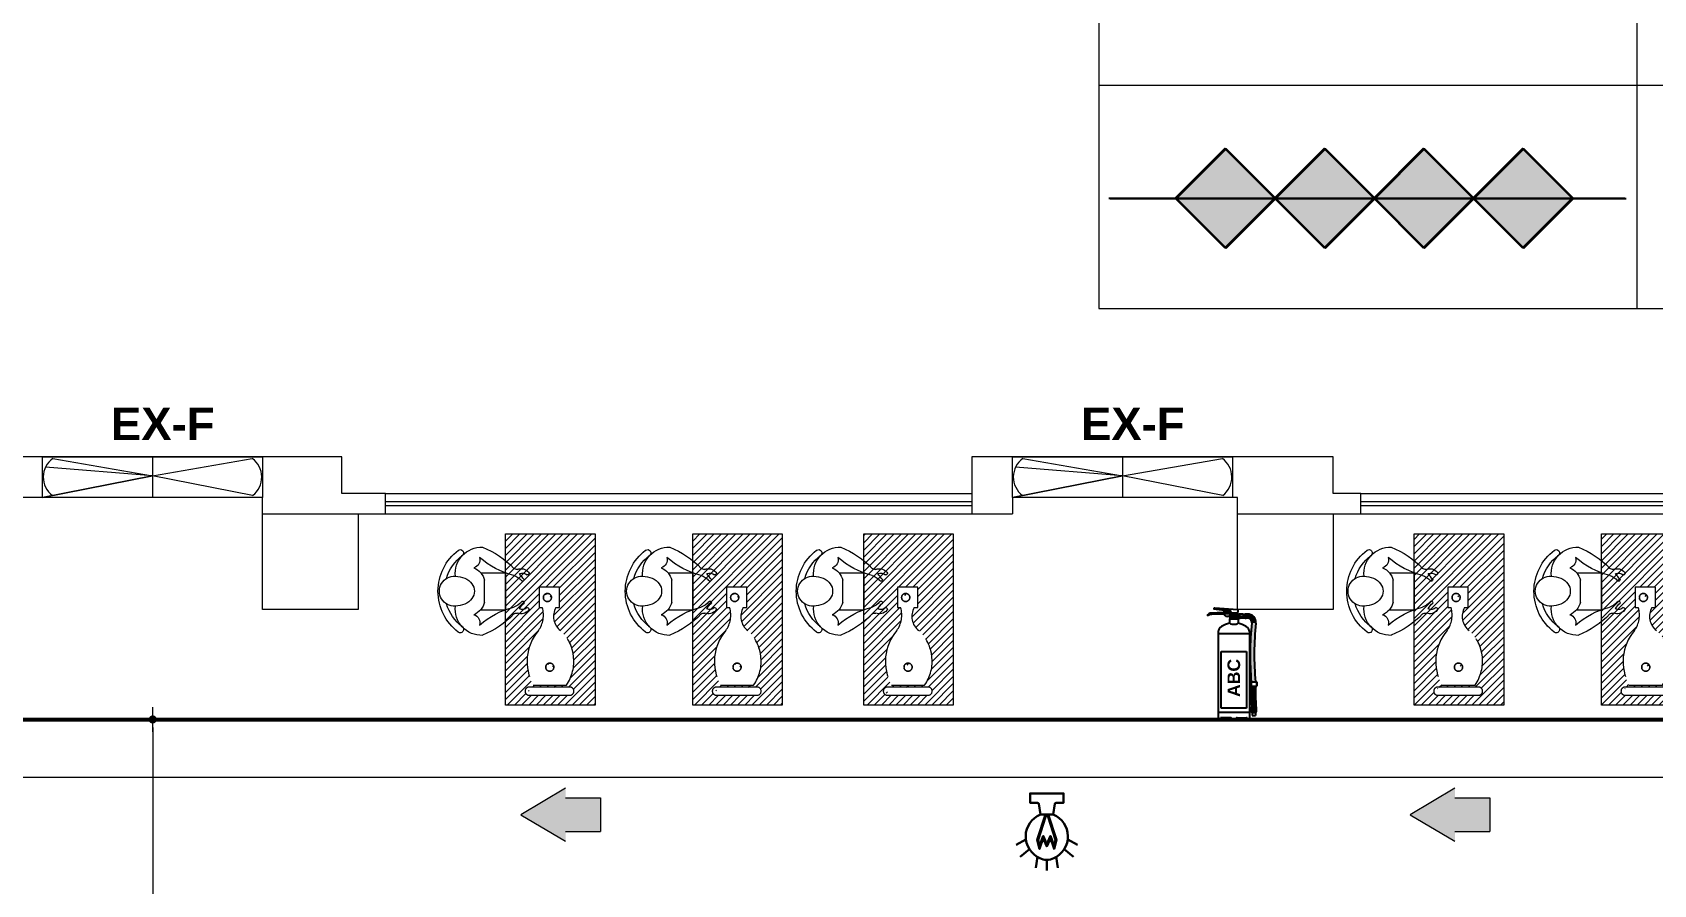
# Model space of a CAD drawing. Header units: inches. Extents: x -250485 to 735580, y -140410 to 288049.
# Drawn here: x 34338.6 to 34736.7, y 21774.6 to 21983.7 of the extents above; entities that cross this region are included whole.
import ezdxf

# ---------------------------------------------------------------- set-up
doc = ezdxf.new("R2010")
doc.units = ezdxf.units.IN
doc.header["$MEASUREMENT"] = 0
doc.header["$PDMODE"] = 35
doc.linetypes.add('ACAD_ISO02W100', pattern=[15, 12, -3])
doc.layers.get('0').update_dxf_attribs({"lineweight": 0})
doc.layers.get('Defpoints').update_dxf_attribs({"lineweight": 0})
for name, color, linetype, lineweight in [('COLUMN-2', 102, 'Continuous', 0), ('DIM_WORKING', 7, 'Continuous', 0), ('Emergency Light', 251, 'Continuous', 15), ('EPTPP7', 6, 'Continuous', 0), ('evacuation plan', 162, 'Continuous', 13), ('FER', 11, 'ACAD_ISO02W100', 0), ('Layer1', 134, 'Continuous', 0), ('Machine', 222, 'Continuous', 0), ('MAN', 215, 'Continuous', 0), ('sheet', 7, 'Continuous', 15), ('TEX', 7, 'Continuous', 0), ('wall', 7, 'Continuous', 0), ('WALL (I)', 7, 'Continuous', 0), ('window', 140, 'Continuous', 0)]:
    doc.layers.add(name, color=color, linetype=linetype, lineweight=lineweight)
for name, color, linetype in [('fire rated wall', 7, 'Continuous'), ('FIREACC', 30, 'Continuous'), ('legend', 7, 'Continuous'), ('OUTSIDE', 253, 'Continuous')]:
    doc.layers.add(name, color=color, linetype=linetype)
doc.styles.add('REG', font='times.ttf')
doc.styles.get("Standard").update_dxf_attribs({"font": 'arialbd.ttf', "height": 24})
doc.styles.add('Verdana', font='verdana.ttf')
doc.dimstyles.new('Dim-Pres', dxfattribs={"dimtxt": 5.5, "dimasz": 2, "dimexe": 1.5, "dimexo": 1.5, "dimgap": 1, "dimtad": 3, "dimdec": 0, "dimzin": 3, "dimdsep": 46, "dimlunit": 4, "dimtxsty": 'REG', "dimblk": 'point', "dimcen": 2, "dimclrd": 256, "dimclre": 256, "dimclrt": 7, "dimadec": 0, "dimazin": 0, "dimtfac": 0.75, "dimtdec": 0, "dimtmove": 1, "dimatfit": 3, "dimldrblk": 'point', "dimfxl": 0, "dimtolj": 1, "dimtzin": 0, "dimlwd": -1, "dimlwe": -1, "dimarcsym": 1})

# ---------------------------------------------------------------- blocks, each defined once
blk = doc.blocks.new('Z_MACH')
at = {"layer": 'FER'}
for points in [[(2.635598819775623, 8.976013348023118, -0.3807670118471236), (1.519595524458054, 14.63143317654339), (2.419751377858119, 14.63143317654339), (2.419751377858119, 19.59967319317456), (-2.58024862214188, 19.59967319317638), (-2.58024862214188, 14.59967319317456), (-1.830473658313167, 14.59967319317548, -0.2397909630943526), (-2.796096064032099, 8.976013348046761, 0.3111277403841698), (-4.076014254839719, -4.400326806825432), (4.07601425483881, -4.400326806823613, 0.3753429267155414)], [(-1.58024862214188, 17.09967319317548, -1), (0.4197513778581197, 17.09967319317548, -1)], [(1, 0, -1), (-1, 0, -1)], [(4.91975137785721, -4.900326806824523), (-5.080248622141879, -4.900326806824523, 1), (-5.080248622141879, -6.900326806824522), (4.919751377858119, -6.900326806824522, 1)]]:
    blk.add_lwpolyline(points, format="xyb", close=True, dxfattribs=at)
for centre in [(-0.5802486221418804, 17.09967319317548), (0, 0)]:
    blk.add_circle(centre, 1, dxfattribs=at)
blk = doc.blocks.new('A$C0A385B62')
at = {"layer": 'MAN'}
for p, q in [((12.80305191420848, 13.80214196451243), (5.246626955540705, 13.80214196451243)), ((5.246626955540705, 8.742395382917035), (5.246626955540705, 13.80214196451243)), ((12.80305191420848, 8.742395382917035), (12.80305191420848, 13.80214196451243)), ((6.784432283155183, 9.500194757591544), (11.265246586594, 9.500194757591544))]:
    blk.add_line(p, q, dxfattribs=at)
for centre, major_axis, ratio, start_param, end_param in [((6.291864998795062, 17.02653517760746), (1.330345823937488, -1.330345823937491), 0.9999999999977816, 3.011755567882602, 4.336791129735035), ((5.391966378050707, 18.34442382934912), (0.2134425236567027, 0.2134425236567026), 0.9999999999974256, -0.9903661476277168, 1.743844077507616), ((6.722268590692692, 17.28868438648033), (1.014736198392688, 1.014736198392687), 0.9999999999994011, 1.590736801762065, 2.798432656722235), ((3.039559556335007, 20.8822419551766), (3.420265618158865, 3.420265618158862), 0.9999999999710878, 4.442781796797042, 4.759624155095366), ((8.738014996295531, 14.61653963441176), (2.185140766254475, -2.18514076625448), 0.9999999999983836, 3.016096205032031, 3.635716174250643), ((6.683346309542682, 17.32390668227572), (0.2195165364007317, -0.2195165364007318), 0.9999999999550492, 6.040082380256673, 8.853084092341538), ((11.3663325602065, 17.32390668227572), (0.2195165364007318, 0.2195165364007317), 0.9999999999550492, 0.5716938684278416, 3.384695580512707), ((9.311663873453654, 14.61653963441176), (2.185140766254467, 2.185140766254466), 0.999999999996424, -0.4941235206615008, 0.1254964485580055), ((53.02784726960453, 68.45595026975613), (46.44218521651676, -46.44218521651679), 0.9999999991443549, 4.81195643080859, 4.835193538654237), ((12.65771249169847, 18.34442382934912), (0.2134425236567026, -0.2134425236567027), 0.9999999999974256, 1.397748576082175, 4.131958801217509), ((11.32741027905649, 17.28868438648033), (1.014736198392089, 1.014736198392089), 0.9999999999994885, -1.227636329928234, -0.0199404749671928), ((11.75781387095412, 17.02653517760746), (1.330345823936892, 1.33034582393689), 0.9999999999985387, -1.195198476144889, 0.1298370857076663), ((16.25948536622672, 2.738926605114556), (12.32887152460413, 12.32887152460411), 0.9999999999998435, 1.534760500018879, 1.981494527452173), ((-10.8353074302031, 19.75662907895139), (12.12609851486674, 12.12609851486672), 0.9999999999981142, -1.50016072850486, -1.035996806125609), ((3.521507891495275, 16.15331630651462), (0.7438983915993324, -0.7438983915993334), 0.999999999998362, 0.1201904508699337, 0.9031787789964641), ((28.88498629995229, 19.75662907895139), (12.12609851483914, 12.12609851483913), 0.9999999999973719, 2.606793132918306, 3.070957055299133), ((14.52817097825391, 16.15331630651462), (0.7438983915994333, 0.7438983915994326), 0.9999999999981568, 2.23841387459333, 3.021402202719569), ((1.823762386735323, 2.738926605114556), (12.32887152460242, 12.32887152460241), 0.9999999999992137, -0.4106982006575655, 0.0360358267760297), ((5.405420545281231, 8.934852985392807), (3.824465016098026, -3.824465016098032), 0.9999999999988436, 3.892703976422086, 5.607303683974293), ((2.58651944003577, 6.861145151346589), (1.216868306365082, 1.21686830636508), 0.9999999999942101, -0.4917908428322868, 1.062111035292349), ((7.560825747681518, 5.985419404034928), (2.545234036173748, 2.545234036173744), 0.9999999999964052, 1.002801220004055, 1.96460807070512), ((9.041623876484664, 3.602354411410942), (1.943723e-10, 3.839603214756363), 0.7931162535891396, 4.700072118899566, 7.865365617326588), ((10.48885312206766, 5.985419404034928), (2.545234036164584, 2.545234036164582), 0.9999999999986894, -0.393811743911866, 0.5679951067929987), ((12.64425832446068, 8.934852985392807), (3.824465016096659, 3.824465016096656), 0.999999999998776, 3.823709888529261, 5.53207398434725), ((15.46315942971341, 6.861145151346589), (1.216868306364642, -1.216868306364644), 0.9999999999951636, 2.079481618297084, 3.63338349642168), ((1.210265428893761, 4.563088716834045), (0.4857340215551655, -0.4857340215551659), 0.9999999999895796, 1.452985512981384, 4.552068611643997), ((9.02666349798892, 10.50551949737974), (7.428523004162264, 7.428523004162253), 0.999999999999676, 3.004593134476285, 4.850456469487568), ((9.063361561591591, 10.50550035794413), (6.477965783192783, -6.47796578319279), 0.9999999999952726, 4.573278415513708, 5.207423431160726), ((9.04147259880483, 3.328248395865101), (2.159226453879345, -2.159226453879349), 0.9999999999947417, 3.851468289501696, 7.142929779361948), ((9.02666349798892, 10.50551949737974), (6.477965783163669, -6.477965783163672), 0.9999999999950769, 5.787107780630661, 6.421252796283351), ((16.87070936117016, 4.575413284820115), (0.4752786104991503, 0.4752786104991493), 0.9999999999965778, -1.432728837689081, 1.708863815900708)]:
    blk.add_ellipse(centre, major_axis=major_axis, ratio=ratio, start_param=start_param, end_param=end_param, dxfattribs=at)
blk = doc.blocks.new('A$C75144F0B')
at = {"layer": 'Machine'}
h = blk.add_hatch(dxfattribs=at)
h.set_pattern_fill('ANSI31', scale=10, style=0)
h.set_pattern_definition([(45, (-249897.835708, 14135.27177869155), (-0.8838834764831842, 0.8838834764831844), [])])
h.paths.add_polyline_path([(-10.99996225777431, 41.9998558933512), (-10.99996225780341, 7.276000000000001e-12), (10.99996225777431, -7.276000000000001e-12), (10.99996225777431, 41.99985589334391)])
edge = h.paths.add_edge_path(flags=16)
edge.add_line((2.310356294392275, 28.90937547953535), (2.310356294392276, 23.94115250947612))
edge.add_line((2.310356294392276, 23.94115250947612), (1.410203529523911, 23.94115250947613))
edge.add_ellipse((5.143019113518594, 21.73994954412123), major_axis=(-3.064245965878247, 3.06424596587825), ratio=0.9999999999999996, start_angle=14.47258432045427, end_angle=97.8533147654493)
edge.add_ellipse((-4.4077995312534, 10.77337060669698), major_axis=(7.228978715013979, 7.228978715013976), ratio=0.9999999999999998, start_angle=279.9996067642371, end_angle=362.2926833374564, ccw=False)
edge.add_line((3.966613488556296, 4.909457826147889), (-4.185387050616043, 4.90945782614607))
edge.add_ellipse((6.162369177605172, 10.66871193945161), major_axis=(8.373919837815674, 8.37391983781567), ratio=0.9999999999999999, start_angle=94.96954621643971, end_angle=164.0990145078656, ccw=False)
edge.add_ellipse((-7.948604719648397, 22.0464157474947), major_axis=(-4.448357347748903, 4.448357347748906), ratio=0.9999999999999996, start_angle=188.288102217168, end_angle=242.2257346579422)
edge.add_line((-1.939854158769431, 23.90939263508016), (-2.689626550045633, 23.90939263507925))
edge.add_line((-2.689626550045633, 23.90939263507925), (-2.689626550045633, 28.90937547953717))
edge.add_line((-2.689626550045633, 28.90937547953717), (2.310356294392275, 28.90937547953535))
edge = h.paths.add_edge_path(flags=0)
edge.add_ellipse((-0.6896334122704694, 26.40938405730821), major_axis=(0.7071043550249762, 0.707104355024976), ratio=0.9999999999999992, start_angle=315, end_angle=494.9999999999999, ccw=False)
edge.add_ellipse((-0.6896334122704694, 26.40938405730821), major_axis=(-0.707104355024976, 0.7071043550249762), ratio=0.9999999999999988, start_angle=0, end_angle=360)
edge.add_ellipse((-0.6896334122704694, 26.40938405730821), major_axis=(0.7071043550249762, 0.707104355024976), ratio=0.9999999999999992, start_angle=135, end_angle=314.99999999999994, ccw=False)
edge.add_ellipse((-0.6896334122704694, 26.40938405730821), major_axis=(-0.707104355024976, 0.7071043550249762), ratio=0.9999999999999988, start_angle=0, end_angle=360)
edge.add_ellipse((-0.6896334122704694, 26.40938405730821), major_axis=(0.7071043550249762, 0.707104355024976), ratio=0.9999999999999992, start_angle=135, end_angle=314.99999999999994, ccw=False)
edge.add_ellipse((-0.6896334122704694, 26.40938405730821), major_axis=(-0.707104355024976, 0.7071043550249762), ratio=0.9999999999999988, start_angle=0, end_angle=360)
edge.add_ellipse((-0.6896334122704694, 26.40938405730821), major_axis=(0.7071043550249762, 0.707104355024976), ratio=0.9999999999999992, start_angle=135, end_angle=314.99999999999994, ccw=False)
edge.add_ellipse((-0.6896334122704694, 26.40938405730821), major_axis=(-0.707104355024976, 0.7071043550249762), ratio=0.9999999999999988, start_angle=0, end_angle=360)
edge.add_ellipse((-0.6896334122704694, 26.40938405730821), major_axis=(0.7071043550249762, 0.707104355024976), ratio=0.9999999999999992, start_angle=135, end_angle=314.99999999999994, ccw=False)
edge.add_ellipse((-0.6896334122704694, 26.40938405730821), major_axis=(-0.707104355024976, 0.7071043550249762), ratio=0.9999999999999988, start_angle=0, end_angle=360)
edge.add_ellipse((-0.6896334122704694, 26.40938405730821), major_axis=(0.7071043550249762, 0.707104355024976), ratio=0.9999999999999992, start_angle=135, end_angle=314.99999999999994, ccw=False)
edge.add_ellipse((-0.6896334122704694, 26.40938405730821), major_axis=(-0.707104355024976, 0.7071043550249762), ratio=0.9999999999999988, start_angle=0, end_angle=360)
edge.add_ellipse((-0.6896334122704694, 26.40938405730821), major_axis=(0.7071043550249762, 0.707104355024976), ratio=0.9999999999999992, start_angle=315, end_angle=494.9999999999999, ccw=False)
edge.add_ellipse((-0.6896334122704694, 26.40938405730821), major_axis=(-0.707104355024976, 0.7071043550249762), ratio=0.9999999999999988, start_angle=0, end_angle=360)
edge.add_ellipse((-0.6896334122704694, 26.40938405730821), major_axis=(0.7071043550249762, 0.707104355024976), ratio=0.9999999999999992, start_angle=315, end_angle=494.9999999999999, ccw=False)
edge.add_ellipse((-0.6896334122704694, 26.40938405730821), major_axis=(-0.707104355024976, 0.7071043550249762), ratio=0.9999999999999988, start_angle=0, end_angle=360)
edge.add_ellipse((-0.6896334122704694, 26.40938405730821), major_axis=(0.7071043550249762, 0.707104355024976), ratio=0.9999999999999992, start_angle=315, end_angle=494.9999999999999, ccw=False)
edge.add_ellipse((-0.6896334122704694, 26.40938405730821), major_axis=(-0.707104355024976, 0.7071043550249762), ratio=0.9999999999999988, start_angle=0, end_angle=360)
edge.add_ellipse((-0.6896334122704694, 26.40938405730821), major_axis=(0.7071043550249762, 0.707104355024976), ratio=0.9999999999999992, start_angle=315, end_angle=494.9999999999999, ccw=False)
edge.add_ellipse((-0.6896334122704694, 26.40938405730821), major_axis=(-0.707104355024976, 0.7071043550249762), ratio=0.9999999999999988, start_angle=0, end_angle=360)
edge.add_ellipse((-0.6896334122704694, 26.40938405730821), major_axis=(0.7071043550249762, 0.707104355024976), ratio=0.9999999999999992, start_angle=315, end_angle=494.9999999999999, ccw=False)
edge.add_ellipse((-0.6896334122704694, 26.40938405730821), major_axis=(-0.707104355024976, 0.7071043550249762), ratio=0.9999999999999988, start_angle=0, end_angle=360)
edge = h.paths.add_edge_path(flags=0)
edge.add_ellipse((-0.1093867810268421, 9.309769534971565), major_axis=(0.7071043550249762, 0.707104355024976), ratio=0.9999999999999992, start_angle=315, end_angle=494.9999999999999, ccw=False)
edge.add_ellipse((-0.1093867810268421, 9.309769534971565), major_axis=(-0.707104355024976, 0.7071043550249762), ratio=0.9999999999999988, start_angle=0, end_angle=360)
edge.add_ellipse((-0.1093867810268421, 9.309769534971565), major_axis=(0.7071043550249762, 0.707104355024976), ratio=0.9999999999999992, start_angle=135, end_angle=314.99999999999994, ccw=False)
edge.add_ellipse((-0.1093867810268421, 9.309769534971565), major_axis=(-0.707104355024976, 0.7071043550249762), ratio=0.9999999999999988, start_angle=0, end_angle=360)
edge.add_ellipse((-0.1093867810268421, 9.309769534971565), major_axis=(0.7071043550249762, 0.707104355024976), ratio=0.9999999999999992, start_angle=135, end_angle=314.99999999999994, ccw=False)
edge.add_ellipse((-0.1093867810268421, 9.309769534971565), major_axis=(-0.707104355024976, 0.7071043550249762), ratio=0.9999999999999988, start_angle=0, end_angle=360)
edge.add_ellipse((-0.1093867810268421, 9.309769534971565), major_axis=(0.7071043550249762, 0.707104355024976), ratio=0.9999999999999992, start_angle=135, end_angle=314.99999999999994, ccw=False)
edge.add_ellipse((-0.1093867810268421, 9.309769534971565), major_axis=(-0.707104355024976, 0.7071043550249762), ratio=0.9999999999999988, start_angle=0, end_angle=360)
edge.add_ellipse((-0.1093867810268421, 9.309769534971565), major_axis=(0.7071043550249762, 0.707104355024976), ratio=0.9999999999999992, start_angle=135, end_angle=314.99999999999994, ccw=False)
edge.add_ellipse((-0.1093867810268421, 9.309769534971565), major_axis=(-0.707104355024976, 0.7071043550249762), ratio=0.9999999999999988, start_angle=0, end_angle=360)
edge.add_ellipse((-0.1093867810268421, 9.309769534971565), major_axis=(0.7071043550249762, 0.707104355024976), ratio=0.9999999999999992, start_angle=135, end_angle=314.99999999999994, ccw=False)
edge.add_ellipse((-0.1093867810268421, 9.309769534971565), major_axis=(-0.707104355024976, 0.7071043550249762), ratio=0.9999999999999988, start_angle=0, end_angle=360)
edge.add_ellipse((-0.1093867810268421, 9.309769534971565), major_axis=(0.7071043550249762, 0.707104355024976), ratio=0.9999999999999992, start_angle=315, end_angle=494.9999999999999, ccw=False)
edge.add_ellipse((-0.1093867810268421, 9.309769534971565), major_axis=(-0.707104355024976, 0.7071043550249762), ratio=0.9999999999999988, start_angle=0, end_angle=360)
edge.add_ellipse((-0.1093867810268421, 9.309769534971565), major_axis=(0.7071043550249762, 0.707104355024976), ratio=0.9999999999999992, start_angle=315, end_angle=494.9999999999999, ccw=False)
edge.add_ellipse((-0.1093867810268421, 9.309769534971565), major_axis=(-0.707104355024976, 0.7071043550249762), ratio=0.9999999999999988, start_angle=0, end_angle=360)
edge.add_ellipse((-0.1093867810268421, 9.309769534971565), major_axis=(0.7071043550249762, 0.707104355024976), ratio=0.9999999999999992, start_angle=315, end_angle=494.9999999999999, ccw=False)
edge.add_ellipse((-0.1093867810268421, 9.309769534971565), major_axis=(-0.707104355024976, 0.7071043550249762), ratio=0.9999999999999988, start_angle=0, end_angle=360)
edge.add_ellipse((-0.1093867810268421, 9.309769534971565), major_axis=(0.7071043550249762, 0.707104355024976), ratio=0.9999999999999992, start_angle=315, end_angle=494.9999999999999, ccw=False)
edge.add_ellipse((-0.1093867810268421, 9.309769534971565), major_axis=(-0.707104355024976, 0.7071043550249762), ratio=0.9999999999999988, start_angle=0, end_angle=360)
edge.add_ellipse((-0.1093867810268421, 9.309769534971565), major_axis=(0.7071043550249762, 0.707104355024976), ratio=0.9999999999999992, start_angle=315, end_angle=494.9999999999999, ccw=False)
edge.add_ellipse((-0.1093867810268421, 9.309769534971565), major_axis=(-0.707104355024976, 0.7071043550249762), ratio=0.9999999999999988, start_angle=0, end_angle=360)
edge = h.paths.add_edge_path(flags=16)
edge.add_ellipse((4.810347716610776, 3.409462972810154), major_axis=(0.707104355024976, 0.7071043550249759), ratio=0.9999999999999998, start_angle=225.0000000000261, end_angle=405.00000000002603, ccw=False)
edge.add_line((4.810347716604446, 2.409466403918926), (-5.555642120173567, 2.409466403918941))
edge.add_ellipse((-5.189617972264586, 3.409462972810154), major_axis=(-0.707104355024976, 0.7071043550249762), ratio=0.9999999999999988, start_angle=-45.000000000000114, end_angle=135, ccw=False)
edge.add_line((-5.189617972257788, 4.409459541701377), (5.176371864519468, 4.409459541701373))
at = {"layer": 'Machine', "color": 7}
blk.add_lwpolyline([(10.99996225777431, -7.276000000000001e-12), (-10.99996225780341, 7.276000000000001e-12), (-10.99996225777431, 41.9998558933512), (10.99996225777431, 41.99985589334391)], close=True, dxfattribs=at)
at = {"layer": 'FER', "color": 7, "xscale": 0.9999965688875818, "yscale": 0.9999965688912196, "zscale": 0.9999965688893389}
blk.add_blockref('Z_MACH', (-0.1093867810268421, 9.309769534971565), dxfattribs=at)
at = {"layer": 'wall', "color": 7, "xscale": -1.199999999999999, "yscale": 1.199999999999999, "zscale": 1.199999999999999, "rotation": 270}
blk.add_blockref('A$C0A385B62', (-27.5625326151785, 17.10684351189957), dxfattribs=at)
blk = doc.blocks.new('hfev')
at = {"layer": 'evacuation plan'}
h = blk.add_hatch(color=60, dxfattribs=at)
h.dxf.hatch_style = 1
h.paths.add_polyline_path([(40299.06013279775, 13041.13714451433), (40287.1843532685, 13021.1588123658), (40310.935912327, 13021.1588123658)])
h.paths.add_polyline_path([(40306.54383744636, 13021.1588123658), (40291.57642814914, 13021.1588123658), (40291.57642814914, 13005.53081568079), (40306.54383744636, 13005.53081568079)])
at = {"layer": 'evacuation plan', "color": 9, "true_color": 0xafd9aa}
for p, q in [((40287.1843532685, 13021.1588123658), (40299.06013279775, 13041.13714451433)), ((40299.06013279775, 13041.13714451433), (40310.935912327, 13021.1588123658)), ((40291.57642814914, 13021.1588123658), (40291.57642814914, 13005.53081568079)), ((40306.54383744636, 13021.1588123658), (40306.54383744636, 13005.53081568079)), ((40291.57642814914, 13005.53081568079), (40306.54383744636, 13005.53081568079))]:
    blk.add_line(p, q, dxfattribs=at)
blk = doc.blocks.new('A$C16DB04AD')
at = {"layer": 'Emergency Light', "color": 154, "lineweight": 30}
for p, q in [((-6.537825528983376, -14.3932823043433), (-9.586205916086328, -15.97797261748929)), ((6.53782552893972, -14.3932823043433), (9.58620591602812, -15.97797261748929)), ((-5.430884954985231, -17.39914926863275), (-8.325307155027986, -19.7678718053503)), ((-2.947855078673456, -19.77826723671751), (-3.460393636632944, -23.21708098362433)), ((2.9478550786298, -19.77826723671751), (3.460393636589288, -23.21708098362433)), ((5.430884954927024, -17.39914926863275), (8.32530715498433, -19.7678718053503)), ((-2.91038304567337e-11, -20.70360844238894), (-2.91038304567337e-11, -24))]:
    blk.add_line(p, q, dxfattribs=at)
blk.add_lwpolyline([(-1.99680266190262, -6.567560826137196), (-2.489697232274921, -3.279178763215896, 0.3712780056704896), (-2.944603238065611, -2.887376694125123), (-5.249217542688712, -2.887376694125123), (-5.249217542688712, 0), (5.249217542688712, 0), (5.249217542688712, -2.887376694125123), (2.944603238065611, -2.887376694125123, 0.3712780056704896), (2.489697232274921, -3.279178763215896), (1.99680266190262, -6.567560826137196)], format="xyb", dxfattribs=at)
at = {"layer": 'Emergency Light', "color": 1, "lineweight": 30}
blk.add_lwpolyline([(-0.4329040910961339, -6.573705076996703), (-3.010552231469774, -14.48153607931454), (-2.28318827264593, -17.27446631714702), (-1.096346872873255, -13.9076215242967), (0, -16.50271311466349), (1.096346872873255, -13.9076215242967), (2.283188272660482, -17.27446631714702), (3.010552231469774, -14.48153607931454), (0.4273372012394248, -6.573705076996703)], dxfattribs=at)
blk.add_lwpolyline([(0.4273372012394248, -7.282025628781412, 0.6903614861504281), (-0.4329040910961339, -7.282025628781412), (-2.747414040059084, -14.4957025636686), (-2.247088542950223, -16.41685110662365), (-1.117494048405206, -13.21240496687824), (0, -15.85755266516935), (1.117494048405206, -13.21240496687824), (2.247088542950223, -16.41685110662365), (2.747414040073636, -14.4957025636686), (0.4273372012394248, -7.282025628781412)], format="xyb", dxfattribs=at)
at = {"layer": 'Emergency Light', "color": 154, "lineweight": 30}
blk.add_lwpolyline([(-2.021739374991739, -6.577722929127049), (1.99680266190262, -6.567560826137196)], dxfattribs=at)
for centre, radius, start, end in [((0.7757337109651417, -13.40674541570479), 7.379797001880024, 112.0671366794404, 245.9766584055333), ((-0.7757337109651417, -13.40674541570479), 7.379797001880024, 294.0233415944667, 67.93286331978692), ((-2.91038304567337e-11, -15.96131014602724), 4.742298296318141, 241.9689034068913, 298.0310965931087)]:
    blk.add_arc(centre, radius, start, end, dxfattribs=at)
blk = doc.blocks.new('*U196')
at = {"layer": 'OUTSIDE', "linetype": 'Continuous'}
for points in [[(-100.1206953372707, 481.7628959296997), (-104.2268043597201, 460.2083003522725), (-78.87537294127681, 477.6231871184652)], [(-78.87537294127681, 477.6231871184652), (-104.2268043597201, 460.2083003522725), (-84.3459288340114, 462.3879306721428)], [(-85.32244999257654, 497.9639038159056), (-100.1206953372707, 481.7628959296997), (-46.58240458666305, 485.7524235246261)], [(-46.58240458666305, 485.7524235246261), (-100.1206953372707, 481.7628959296997), (-63.99665396971764, 484.0000000000001)], [(-63.99665396971764, 484.0000000000001), (-100.1206953372707, 481.7628959296997), (-78.87537294127681, 477.6231871184652)], [(-64.2268043597207, 504.0000000000002), (-85.32244999257654, 497.9639038159056), (-52.38917803358263, 503.4320951673892)], [(-52.38917803358263, 503.4320951673892), (-85.32244999257654, 497.9639038159056), (-46.5824045866631, 502.2475764753741)], [(-43.17033814828281, 502.2475764753741), (-85.32244999257654, 497.9639038159056), (-43.17033814828284, 485.7524235246261)], [(-85.32244999257654, 497.9639038159056), (-43.17033814828281, 502.2475764753741), (-46.5824045866631, 502.2475764753741)], [(-85.32244999257654, 497.9639038159056), (-46.58240458666305, 485.7524235246261), (-43.17033814828284, 485.7524235246261)], [(-52.38917803358263, 503.4320951673892), (-58.28826156381679, 504.0000000000002), (-64.2268043597207, 504.0000000000002)], [(-46.58240458666305, 485.7524235246261), (-63.99665396971764, 484.0000000000001), (-52.38917803358237, 484.5679048326111)], [(-52.38917803358237, 484.5679048326111), (-63.99665396971764, 484.0000000000001), (-58.28826156381629, 484.0000000000001)], [(-84.3459288340114, 462.3879306721428), (-104.2268043597201, 460.2083003522725), (-76.57034182775351, 321.2396900399291)], [(-104.2268043597201, 460.2083003522725), (-96.56989949402782, 320.1477179046095), (-76.57034182775351, 321.2396900399291)], [(-96.56989949402782, 320.1477179046095), (-102.4190117199102, 179.9999999999999), (-82.45553887509163, 180.0000000000001)], [(-76.57034182775351, 321.2396900399291), (-96.56989949402782, 320.1477179046095), (-82.45553887509163, 180.0000000000001)], [(-82.00619228560907, 159.9999999999999), (-102.8155253513701, 110.9931713836371), (-82.81042058501453, 110.993239492646)], [(-102.0072558220318, 160.0000000000015), (-102.8155253513701, 110.9931713836371), (-82.00619228560907, 159.9999999999999)], [(-102.8155253513701, 110.9931713836371), (-104.2268043597216, 61.99999999999989), (-84.21464371495358, 61.9999999999996)], [(-82.81042058501453, 110.993239492646), (-102.8155253513701, 110.9931713836371), (-84.21464371495358, 61.9999999999996)]]:
    blk.add_solid(points, dxfattribs=at)
blk = doc.blocks.new('*U195')
at = {"layer": 'OUTSIDE', "linetype": 'Continuous'}
for points in [[(-0.01933780452461054, 488.2986923115643), (-0.6676855718015552, 487.22540144927), (0.8515238589932892, 485.5167181619744)], [(-0.6676855718015552, 487.22540144927), (-0.2930877463059368, 486.0287458716072), (0.8515238589932892, 485.5167181619744)], [(0.3705905884929734, 499.8847790795911), (-0.01933780452461054, 488.2986923115643), (0.8515238589932892, 485.5167181619744)], [(0.8016827369949056, 499.8863108925835), (0.3705905884929734, 499.8847790795911), (0.8515238589932892, 485.5167181619744)], [(0.8515238589933176, 499.8864879945756), (0.8016827369949056, 499.8863108925835), (0.8515238589932892, 485.5167181619744)], [(1.232774885496724, 499.887842705576), (0.8515238589932892, 499.8864879945755), (1.705030789482493, 488.3048195635341)], [(0.8515238589932892, 499.8864879945755), (0.8515238589932893, 485.5167181619744), (1.705030789482493, 488.3048195635341)], [(1.705030789482493, 488.3048195635341), (0.8515238589932893, 485.5167181619744), (2.361092402477108, 487.2353573389602)], [(2.361092402477108, 487.2353573389602), (0.8515238589932893, 485.5167181619744), (1.993833588939787, 486.0356543533363)]]:
    blk.add_solid(points, dxfattribs=at)
blk = doc.blocks.new('ABC')
at = {"layer": 'FIREACC', "color": 11}
for p, q in [((-39154.19204668295, 31706.62705909893), (-39205.39162367093, 31703.89894118438)), ((-39153.33766387971, 31701.06069362111), (-39199.99731500426, 31699.52258059529)), ((-39151.59330838572, 31714.07389078449), (-39192.83654238311, 31719.86328388503)), ((-39100.52578184658, 31717.15782071524), (-39188.55683564542, 31723.56248788581)), ((-39133.80194438846, 31707.71352517192), (-39153.75372855439, 31706.65041443913)), ((-39127.25061941716, 31701.92064053296), (-39152.87694111628, 31701.07588112609)), ((-39135.74667292433, 31711.84946769456), (-39151.10331809489, 31714.00510989283)), ((-39133.68662152249, 31709.2986182217), (-39133.90656208075, 31706.27557290161)), ((-39126.79038690428, 31703.95205118143), (-39131.38394007014, 31703.70488870714)), ((-39129.36409206852, 31697.77945797917), (-39129.36409206853, 31701.19999923831)), ((-39129.36409206853, 31701.19999923831), (-39127.49562114671, 31701.19999923831)), ((-39129.36409206851, 31685.19999923829), (-39129.36409206852, 31697.07160677174)), ((-39127.03093799377, 31701.19999923831), (-39101.63590345851, 31701.19999923831)), ((-39105.90631603972, 31702.62424525912), (-39126.78989665373, 31701.93582803794)), ((-39105.9199006103, 31705.07501653001), (-39126.3459453066, 31703.97596497561)), ((-39106.03591806874, 31703.4803764256), (-39105.9199006103, 31705.07501653001)), ((-39102.22970825036, 31701.23949925229), (-39101.80010336092, 31707.14434491057)), ((-39100.52578184658, 31717.15782071524), (-39101.6867873204, 31701.19999923831)), ((-39101.63590345851, 31685.19999923831), (-39101.63590345851, 31701.19999923831)), ((-39175.49999776351, 31633.63535397852), (-39175.49999776351, 31300.61219740356)), ((-39099.49999776351, 31681.99999923831), (-39131.49999776351, 31681.99999923831)), ((-39131.49999776351, 31681.99999923831), (-39131.49999776351, 31665.99999923831)), ((-39100.2999977635, 31685.19999923831), (-39130.69999776351, 31685.19999923831)), ((-39130.69999776351, 31683.59999923831), (-39130.69999776351, 31681.99999923831)), ((-39100.2999977635, 31683.59999923831), (-39130.69999776351, 31683.59999923831)), ((-39100.2999977635, 31683.59999923831), (-39100.2999977635, 31681.99999923831)), ((-39099.49999776351, 31681.99999923831), (-39099.49999776351, 31665.99999923831)), ((-39055.49999776351, 31633.63535397852), (-39055.49999776351, 31300.61219740356)), ((-39128.75905149752, 31305.56047166483), (-39163.58056194439, 31305.56047166483)), ((-39102.24094402949, 31305.56047166483), (-39066.54083429548, 31305.56047166483))]:
    blk.add_line(p, q, dxfattribs=at)
for centre, radius in [((-39115.49999776351, 31693.19999923831), 8), ((-39115.49999776351, 31693.19999923831), 7.106572239385105), ((-39104.08230125732, 31703.33824174794), 0.8183474088935362)]:
    blk.add_circle(centre, radius, dxfattribs=at)
for centre, radius, start, end in [((-39201.91634147874, 31687.65097629961), 16.61547318652746, 102.0730947543689, 158.0786530559907), ((-39195.23302483872, 31655.61933604848), 44.16099345032107, 96.1933851022913, 120.0253941634977), ((-39188.84708701387, 31719.57303251658), 4, 85.83879822598405, 175.8387982264182), ((-39136.08029474403, 31709.47276904277), 2.4, 355.8387982264182, 82.00948928665606), ((-39131.51288885922, 31706.10142208053), 2.4, 175.8387982264182, 273.0799086225262), ((-39104.08230125732, 31703.33824174794), 1.958780465609198, 175.8387982264182, 355.8387982264182), ((-39149.40305505631, 31630.6111380338), 26.27158732819595, 119.5310539367202, 173.3898249423017), ((-39115.00431215687, 31581.13651165689), 86.4518314908062, 100.9999314663238, 123.2079516583439), ((-39130.69999776351, 31684.39999923831), 0.8, 90, 270), ((-39100.2999977635, 31684.39999923831), 0.8, 270, 90), ((-39115.99568337014, 31581.13651165689), 86.4518314908062, 56.7920483416561, 79.00006853367618), ((-39081.59694047071, 31630.6111380338), 26.27158732819595, 6.610175057698353, 60.46894606327978), ((-39171.32065762873, 31302.30766942699), 4.510156243896425, 202.0813790075031, 252.7663303763403), ((-39172.8753083378, 31302.41838571994), 4.445897769216369, 276.3773104451917, 340.9867885308898), ((-39160.01138328415, 31298.31903500475), 9.057213808747582, 135.2683196029056, 162.981042479239), ((-39164.01986158796, 31301.84476212091), 3.741588110906651, 83.25735356914021, 130.4173600919357), ((-39128.35648090833, 31298.78422512367), 6.788194182984941, 39.64174419386384, 93.39989353926579), ((-39115.84060730711, 31305.73914202869), 7.746634494490161, 199.8005553778552, 272.5200340672729), ((-39115.15938821991, 31305.73914202869), 7.746634494490161, 267.4799659327271, 340.1994446221448), ((-39102.64351461869, 31298.78422512367), 6.788194182984941, 86.60010646156651, 140.3582558061362), ((-39066.98013393905, 31301.84476212091), 3.741588110906651, 49.58263990806434, 96.74264643085979), ((-39070.98861224287, 31298.31903500475), 9.057213808747582, 17.018957520761, 44.7316803970944), ((-39058.12468718922, 31302.41838571994), 4.445897769216369, 199.0132114691102, 263.6226895548083), ((-39059.67933789828, 31302.30766942699), 4.510156243896425, 287.2336696236597, 337.9186209924969)]:
    blk.add_arc(centre, radius, start, end, dxfattribs=at)
at = {"layer": 'OUTSIDE', "color": 11}
for p, q in [((-39125.07811603921, 31706.35922440747), (-39126.91364298496, 31706.35922440747)), ((-39126.91364298496, 31705.67390555312), (-39125.07811603921, 31705.67390555312)), ((-39118.39181442143, 31695.00113498025), (-39120.29253031546, 31696.18497466893)), ((-39116.16978314581, 31689.43836007474), (-39118.23630685492, 31699.75865623116)), ((-39115.80499858471, 31697.91027340277), (-39116.1828033079, 31688.64385488913)), ((-39115.80499858471, 31697.91027340277), (-39115.46012486591, 31697.90904795237)), ((-39115.80499858471, 31697.91027340277), (-39115.46012486591, 31697.90904795237)), ((-39115.11525114711, 31697.90782250198), (-39115.46012486591, 31697.90904795237)), ((-39115.11525114711, 31697.90782250198), (-39114.80330843269, 31688.63895308756)), ((-39114.8302123812, 31689.43836007474), (-39112.76368867209, 31699.75865623116)), ((-39112.60818110558, 31695.00113498025), (-39110.70746521156, 31696.18497466893)), ((-39101.6867873204, 31701.19999923831), (-39102.22970825036, 31701.23949925229)), ((-39096.28250815769, 31699.4765599996), (-39101.63590345851, 31699.4765599996)), ((-39096.28250815769, 31695.46109384596), (-39101.63590345851, 31695.46109384596)), ((-39096.28250815769, 31690.93890463065), (-39101.63590345851, 31690.93890463065)), ((-39096.28250815769, 31686.92343847701), (-39101.63590345851, 31686.92343847701)), ((-39096.28250815769, 31699.4765599996), (-39096.28250815769, 31686.92343847701)), ((-39080.39707517143, 31698.87539422942), (-39091.96413105998, 31698.87539422942)), ((-39080.28250815769, 31697.7504390045), (-39091.96413105998, 31697.7504390045)), ((-39080.28250815769, 31688.64955947212), (-39091.96413105998, 31688.64955947212)), ((-39080.39707517143, 31687.5246042472), (-39091.96413105998, 31687.5246042472)), ((-39080.28250815769, 31701.19999923831), (-39091.66997563591, 31701.19999923831)), ((-39080.28250815769, 31701.19999923831), (-39080.28250815769, 31685.19999923831)), ((-39080.21129125111, 31686.60193805801), (-39077.55285500699, 31686.60193805801)), ((-39055.49999776351, 31625.99999923831), (-39175.49999776351, 31625.99999923831)), ((-39080.28250815769, 31685.19999923831), (-39091.66997563591, 31685.19999923831)), ((-39063.43733518854, 31685.19999923831), (-39068.18816942526, 31685.19999923831)), ((-39055.49999776351, 31325.99999923831), (-39175.49999776351, 31325.99999923831)), ((-39058.34311677516, 31297.99999923831), (-39172.65687875186, 31297.99999923831))]:
    blk.add_line(p, q, dxfattribs=at)
at = {"layer": 'OUTSIDE', "color": 1}
for p, q in [((-39080.21129125111, 31699.79806041861), (-39077.55285500699, 31699.79806041861)), ((-39063.43733518854, 31701.19999923831), (-39068.18816942526, 31701.19999923831)), ((-39163.49999776351, 31341.83166190606), (-39163.49999776351, 31557.83166190606)), ((-39163.49999776351, 31557.83166190606), (-39067.49999776351, 31557.83166190606)), ((-39067.49999776351, 31557.83166190606), (-39067.49999776351, 31341.83166190606)), ((-39055.49999776351, 31441.99999923831), (-39027.49999776351, 31441.99999923831)), ((-39049.50277595613, 31441.99999923831), (-39049.50277595613, 31425.99999923831)), ((-39029.57572400343, 31441.99999923831), (-39029.57572400343, 31425.99999923831)), ((-39027.49999776351, 31441.99999923831), (-39027.49999776351, 31425.99999923831)), ((-39055.49999776351, 31425.99999923831), (-39027.49999776351, 31425.99999923831)), ((-39067.49999776351, 31341.83166190606), (-39163.49999776351, 31341.83166190606)), ((-39049.03733518854, 31347.59999923831), (-39049.03733518854, 31345.99999923831)), ((-39049.03733518854, 31347.59999923831), (-39029.83733518854, 31347.59999923831)), ((-39048.55432335446, 31345.99999923831), (-39049.03733518854, 31345.99999923831)), ((-39049.03733518854, 31345.99999923831), (-39049.03733518854, 31328.03787390718)), ((-39048.55432335446, 31345.90454361033), (-39048.55432335446, 31328.03787390718)), ((-39047.43733518854, 31325.99999923831), (-39031.43733518854, 31325.99999923831)), ((-39046.23589596288, 31324.95759741132), (-39046.23589596288, 31325.99999923831)), ((-39032.6387744142, 31324.95759741132), (-39046.23589596288, 31324.95759741132)), ((-39045.72192282641, 31324.95759741132), (-39045.72192282641, 31313.99999923831)), ((-39033.15274755066, 31324.14891093996), (-39045.72192282641, 31324.14891093996)), ((-39043.31449978267, 31345.99999923831), (-39045.71449978267, 31345.99999923831)), ((-39045.71449978267, 31345.90454361033), (-39045.71449978267, 31328.03787390718)), ((-39043.31449978267, 31345.90454361033), (-39043.31449978267, 31328.03787390718)), ((-39040.63733518853, 31325.99999923831), (-39040.63733518853, 31345.99999923831)), ((-39040.63733518853, 31325.99999923831), (-39040.63733518853, 31345.99999923831)), ((-39040.63733518853, 31345.99999923831), (-39038.23733518853, 31345.99999923831)), ((-39038.23733518853, 31325.99999923831), (-39038.23733518853, 31345.99999923831)), ((-39035.5601705944, 31345.99999923831), (-39033.1601705944, 31345.99999923831)), ((-39035.5601705944, 31345.90454361033), (-39035.5601705944, 31328.03787390718)), ((-39033.1601705944, 31345.90454361033), (-39033.1601705944, 31328.03787390718)), ((-39033.15274755066, 31324.95759741132), (-39033.15274755066, 31313.99999923831)), ((-39032.6387744142, 31324.95759741132), (-39032.6387744142, 31325.99999923831)), ((-39030.32034702261, 31345.99999923831), (-39029.83733518854, 31345.99999923831)), ((-39030.32034702261, 31345.90454361033), (-39030.32034702261, 31328.03787390718)), ((-39029.83733518854, 31347.59999923831), (-39029.83733518854, 31345.99999923831)), ((-39029.83733518854, 31345.99999923831), (-39029.83733518854, 31328.03787390718)), ((-39045.72192282641, 31313.99999923831), (-39033.15274755066, 31313.99999923831))]:
    blk.add_line(p, q, dxfattribs=at)
at = {"layer": 'OUTSIDE', "color": 11}
for centre, radius, start, end in [((-39140.20968787685, 31705.92446233152), 14.00000000000002, 1.779574111614461, 358.9745276856144), ((-39140.20968787685, 31705.92446233152), 13.56348201375549, 1.836866051761991, 358.9415208775528), ((-39126.91364298496, 31706.01656498029), 0.3426594271722024, 90, 270), ((-39125.07811603921, 31706.01656498029), 0.3426594271722024, 270, 90), ((-39115.49999776351, 31693.19999923831), 5.646100121581375, 115.6307568330536, 148.083746106334), ((-39115.49999776351, 31693.19999923831), 3.406859777564114, 125.5002848650492, 148.083746106334), ((-39115.49663495692, 31687.63415561575), 1.220786479507285, 124.1991240133483, 55.39369598900733), ((-39115.49999776351, 31693.19999923831), 3.406859777564114, 31.91625389366603, 54.49971513495079), ((-39115.49999776351, 31693.19999923831), 5.646100121581375, 31.91625389366603, 64.36924316694646), ((-39091.51548629448, 31693.75242791676), 7.44917348074163, 91.18834954247889, 129.7873234350234), ((-39091.51548629448, 31692.64757055986), 7.449173480741412, 230.2126765649766, 268.8116504575211), ((-39089.6000277299, 31693.19999923831), 5.127912501300102, 117.45336272377, 242.5466372762301), ((-39091.89544105298, 31700.85419749495), 1.97999512139738, 181.0473647480879, 268.0118954183694), ((-39091.89544105298, 31685.54580098166), 1.97999512139738, 91.98810458163064, 178.9526352519122), ((-39066.23533879148, 31730.22266944483), 45.06500171984693, 255.4551605128194, 267.5163875206698), ((-39063.52483632067, 31668.98875281839), 32.21136526713467, 354.9737380662306, 89.84435767661657), ((-39118.01240389479, 31687.91048400103), 25.72906004705709, 238.384496914244, 275.6037811539796), ((-39113.42881285848, 31689.82073157077), 27.59418740975647, 265.6954026968052, 300.3163192341918), ((-39063.52939534454, 31668.97774636115), 16.22251409254758, 356.2273493750603, 89.6748539295784), ((-37883.35792403253, 31547.15804894139), 1170.230801470604, 174.0772933995791, 185.1556076093057)]:
    blk.add_arc(centre, radius, start, end, dxfattribs=at)
at = {"layer": 'OUTSIDE', "color": 1}
for centre, radius, start, end in [((-39066.23533879148, 31656.17732903178), 45.06500171984693, 92.48361247933018, 104.5448394871806), ((-37872.16963396689, 31546.59951943149), 1165.417478546644, 174.111323128172, 185.1493879122908), ((-35847.08952769632, 31458.9406632985), 3202.29372509093, 180.5893882551241, 181.9925205818197), ((-35847.08952769632, 31458.9406632985), 3186.29372509093, 180.5923479784195, 182.0025301060141), ((-39046.13728077352, 31328.66775586244), 2.967670279460564, 192.254120911816, 244.0190433603399), ((-39045.65426893945, 31328.66775586244), 2.967670279460564, 192.254120911816, 244.0190433603399), ((-39042.81444536767, 31328.66775586244), 2.967670279460564, 192.254120911816, 244.0190433603399), ((-39040.41444536766, 31328.66775586244), 2.967670279460564, 192.254120911816, 244.0190433603399), ((-39038.46022500941, 31328.66775586244), 2.967670279460564, 295.9809566396602, 347.745879088184), ((-39036.06022500941, 31328.66775586244), 2.967670279460564, 295.9809566396602, 347.745879088184), ((-39033.22040143763, 31328.66775586244), 2.967670279460564, 295.9809566396602, 347.745879088184), ((-39032.73738960355, 31328.66775586244), 2.967670279460564, 295.9809566396602, 347.745879088184)]:
    blk.add_arc(centre, radius, start, end, dxfattribs=at)
at = {"layer": 'OUTSIDE', "color": 11, "linetype": 'Continuous', "xscale": -0.8000000000029104, "yscale": 0.7999999999992724, "zscale": 0.7999999999999443}
blk.add_blockref('*U195', (-39114.81877867632, 31297.99999923831), dxfattribs=at)
at = {"layer": 'OUTSIDE', "color": 1, "linetype": 'Continuous', "xscale": -0.8000000000029104, "yscale": 0.7999999999992724, "zscale": 0.7999999999999443}
blk.add_blockref('*U196', (-39114.81877867632, 31297.99999923831), dxfattribs=at)
at = {"layer": 'sheet', "color": 5, "insert": (-39091, 31384.5), "char_height": 48, "width": 165, "attachment_point": 7, "rotation": 90.00000000000001}
blk.add_mtext('{\\C6;ABC}', dxfattribs=at)
blk = doc.blocks.new('gdg')
at = {"layer": 'fire rated wall'}
h = blk.add_hatch(color=1, dxfattribs=at)
h.dxf.hatch_style = 1
h.paths.add_polyline_path([(9432288.357945861, -5613575.805264741), (9432298.687387431, -5613586.134706311), (9432309.016829003, -5613575.805264741)])
h.paths.add_polyline_path([(9432309.016829003, -5613575.805264741), (9432298.687387431, -5613565.47582317), (9432288.357945861, -5613575.805264741)])
h.paths.add_polyline_path([(9432309.016829003, -5613575.805264741), (9432329.675712144, -5613575.805264741), (9432319.346270572, -5613565.47582317)])
h.paths.add_polyline_path([(9432309.016829003, -5613575.805264741), (9432319.346270572, -5613586.134706311), (9432329.675712144, -5613575.805264741)])
h = blk.add_hatch(color=1, dxfattribs=at)
h.dxf.hatch_style = 1
h.paths.add_polyline_path([(9432329.675712144, -5613575.805264741), (9432340.005153714, -5613586.134706311), (9432350.334595283, -5613575.805264741)])
h.paths.add_polyline_path([(9432350.334595283, -5613575.805264741), (9432340.005153714, -5613565.47582317), (9432329.675712144, -5613575.805264741)])
h.paths.add_polyline_path([(9432350.334595283, -5613575.805264741), (9432370.993478425, -5613575.805264741), (9432360.664036855, -5613565.47582317)])
h.paths.add_polyline_path([(9432350.334595283, -5613575.805264741), (9432360.664036855, -5613586.134706311), (9432370.993478425, -5613575.805264741)])
at = {"layer": 'fire rated wall', "color": 1, "elevation": 4.752381535058693e-10}
for points in [[(9432298.687387431, -5613586.134706311), (9432309.016829003, -5613575.805264741), (9432298.687387431, -5613565.47582317), (9432288.357945861, -5613575.805264741)], [(9432319.346270572, -5613586.134706311), (9432329.675712144, -5613575.805264741), (9432319.346270572, -5613565.47582317), (9432309.016829003, -5613575.805264741)], [(9432340.005153714, -5613586.134706311), (9432350.334595283, -5613575.805264741), (9432340.005153714, -5613565.47582317), (9432329.675712144, -5613575.805264741)], [(9432360.664036855, -5613586.134706311), (9432370.993478425, -5613575.805264741), (9432360.664036855, -5613565.47582317), (9432350.334595283, -5613575.805264741)]]:
    blk.add_lwpolyline(points, close=True, dxfattribs=at)
blk.add_lwpolyline([(9432274.5853571, -5613575.805264741), (9432381.961102575, -5613575.805264741)], dxfattribs=at)
blk = doc.blocks.new('dot')
at = {"color": 4}
for p, q in [((-1.5, 0), (1.5, 0)), ((0, 1.5), (0, -1.5))]:
    blk.add_line(p, q, dxfattribs=at)
at = {"color": 6, "const_width": 0.5}
blk.add_lwpolyline([(-0.25, 0, 1), (0.25, 0, 1)], format="xyb", close=True, dxfattribs=at)
blk = doc.blocks.new('point')
blk.add_blockref('dot', (0, 0))
blk = doc.blocks.new('*D762')
at = {"layer": 'Defpoints', "color": 0, "ltscale": 30, "transparency": 16777216}
for p in [(34331.02522002052, 21815.08700377202), (35353.07078644197, 21815.08700377204), (35353.07078644197, 21800.90008313648)]:
    blk.add_point(p, dxfattribs=at)
at = {"layer": 'Layer1', "ltscale": 30, "transparency": 16777216}
for p, q in [((34331.02522002052, 21804.90008313648), (34331.02522002052, 21799.40008313648)), ((35353.07078644197, 21804.90008313648), (35353.07078644197, 21799.40008313648)), ((34333.02522002052, 21800.90008313648), (35351.07078644197, 21800.90008313648))]:
    blk.add_line(p, q, dxfattribs=at)
at = {"layer": 'Layer1', "ltscale": 30, "transparency": 16777216, "xscale": 2, "yscale": 2, "zscale": 2, "rotation": 180}
blk.add_blockref('point', (34331.02522002052, 21800.90008313648), dxfattribs=at)
at = {"layer": 'Layer1', "ltscale": 30, "transparency": 16777216, "xscale": 2, "yscale": 2, "zscale": 2}
blk.add_blockref('point', (35353.07078644197, 21800.90008313648), dxfattribs=at)
at = {"layer": 'Layer1', "color": 7, "ltscale": 30, "transparency": 16777216, "insert": (34842.04800323125, 21804.44334196849), "char_height": 5, "attachment_point": 5, "style": 'REG'}
blk.add_mtext('\\A1;85\'-2"', dxfattribs=at)
blk = doc.blocks.new('*D767')
at = {"layer": 'Defpoints', "color": 0, "ltscale": 30, "transparency": 16777216}
for p in [(34378.7131867531, 21815.08700377202), (34368.11865076056, 21481.59221320383), (34383.07078644198, 21481.59221320383)]:
    blk.add_point(p, dxfattribs=at)
at = {"layer": 'Layer1', "ltscale": 30, "transparency": 16777216}
for p, q in [((34372.11865076056, 21815.08700377202), (34366.61865076056, 21815.08700377202)), ((34368.11865076056, 21813.08700377202), (34368.11865076056, 21483.59221320383)), ((34372.11865076056, 21481.59221320383), (34366.61865076056, 21481.59221320383))]:
    blk.add_line(p, q, dxfattribs=at)
at = {"layer": 'Layer1', "ltscale": 30, "transparency": 16777216, "xscale": 2, "yscale": 2, "zscale": 2}
for p, rotation in [((34368.11865076056, 21815.08700377202), 90), ((34368.11865076056, 21481.59221320383), 270)]:
    blk.add_blockref('point', p, dxfattribs=dict(at, rotation=rotation))
at = {"layer": 'Layer1', "color": 7, "ltscale": 30, "transparency": 16777216, "insert": (34364.56818212321, 21648.33960848793), "char_height": 5, "attachment_point": 5, "rotation": 90, "style": 'REG'}
blk.add_mtext('\\A1;27\'-9"', dxfattribs=at)

msp = doc.modelspace()

# ---------------------------------------------------------------- linework, layer by layer
at = {"layer": 'COLUMN-2', "color": 7}
for points in [[(34395.07078644198, 21865.58700377202), (34418.57078644198, 21865.58700377202), (34418.57078644198, 21842.08700377202), (34395.07078644198, 21842.08700377202)], [(34634.57078644198, 21865.58700377202), (34658.07078644198, 21865.58700377202), (34658.07078644198, 21842.08700377202), (34634.57078644198, 21842.08700377202)]]:
    msp.add_lwpolyline(points, close=True, dxfattribs=at)
at = {"layer": 'DIM_WORKING', "color": 7, "ltscale": 30}
for p, q in [((34658.07078644198, 21870.58700377202), (34658.07078644198, 21879.58700377202)), ((34634.57078644198, 21865.58700377202), (34634.57078644198, 21869.58700377202))]:
    msp.add_line(p, q, dxfattribs=at)
for points in [[(34414.57078644198, 21870.58700377202), (34414.57078644198, 21879.58700377202)], [(34395.07078644198, 21865.58700377202), (34395.07078644198, 21869.58700377202)]]:
    msp.add_lwpolyline(points, dxfattribs=at)
at = {"layer": 'EPTPP7', "color": 7, "ltscale": 30}
for p, q in [((34368.07078644198, 21879.58700377202), (34368.07078644198, 21869.58700377202)), ((34395.07078644198, 21879.58700377202), (34395.07078644198, 21869.58700377202)), ((34579.32078644198, 21877.08700377202), (34579.32078644198, 21879.58700377202)), ((34606.32078644198, 21879.58700377202), (34606.32078644198, 21869.58700377202)), ((34633.32078644198, 21879.58700377202), (34633.32078644198, 21869.58700377202)), ((34368.07078644198, 21874.93267212955), (34341.79374396916, 21877.02931894694)), ((34343.57030252133, 21879.15613055799), (34368.07078644198, 21874.93267212955)), ((34368.07078644198, 21874.93267212955), (34392.57127036263, 21879.15613055799)), ((34606.32078644198, 21874.93267212955), (34580.04374396916, 21877.02931894694)), ((34581.82030252133, 21879.15613055799), (34606.32078644198, 21874.93267212955)), ((34606.32078644198, 21874.93267212955), (34630.82127036263, 21879.15613055799)), ((34368.07078644198, 21874.93267212955), (34341.07078644198, 21869.58700377202)), ((34341.07078644198, 21869.58700377202), (34368.07078644198, 21874.93267212955)), ((34392.65593471222, 21870.06511475276), (34368.07078644198, 21874.93267212955)), ((34606.32078644198, 21874.93267212955), (34579.32078644198, 21869.58700377202)), ((34579.32078644198, 21869.58700377202), (34606.32078644198, 21874.93267212955)), ((34630.90593471222, 21870.06511475276), (34606.32078644198, 21874.93267212955))]:
    msp.add_line(p, q, dxfattribs=at)
for points in [[(34341.07078644198, 21879.58700377202), (34395.07078644198, 21879.58700377202), (34395.07078644198, 21869.58700377202), (34341.07078644198, 21869.58700377202), (34341.07078644198, 21879.58700377202)], [(34579.32078644198, 21879.58700377202), (34633.32078644198, 21879.58700377202), (34633.32078644198, 21869.58700377202), (34579.32078644198, 21869.58700377202), (34579.32078644198, 21879.58700377202)]]:
    msp.add_lwpolyline(points, dxfattribs=at)
for centre, radius, start, end in [((34346.88809282597, 21874.57932993843), 5.652860905477445, 125.9389103533196, 232.9939328462685), ((34389.25348005799, 21874.57932993843), 5.652860905481713, 307.0060671537315, 54.06108964668045), ((34585.13809282597, 21874.57932993843), 5.652860905477445, 125.9389103533196, 232.9939328462685), ((34627.50348005799, 21874.57932993843), 5.652860905481713, 307.0060671537315, 54.06108964668045)]:
    msp.add_arc(centre, radius, start, end, dxfattribs=at)
at = {"layer": 'legend', "lineweight": 9}
for p, q in [((34600.45791734639, 22135.33363023581), (34600.45791734615, 21915.98964399433)), ((34732.62657475481, 22135.33363023581), (34732.62657475356, 21915.98964399433)), ((34600.45791734639, 21970.82564055443), (35075.89860288053, 21970.82564055443)), ((34600.45791734637, 21915.98964399433), (35075.89860288052, 21915.98964399433))]:
    msp.add_line(p, q, dxfattribs=at)
at = {"layer": 'wall', "color": 75, "lineweight": 53, "ltscale": 100000}
msp.add_line((34329.07078644198, 21815.08700377202), (35353.07078644197, 21815.08700377204), dxfattribs=at)
at = {"layer": 'WALL (I)', "color": 7, "ltscale": 30}
for p, q in [((34414.57078644198, 21879.58700377202), (34329.07078644198, 21879.587003772)), ((34658.07078644198, 21879.58700377202), (34569.32078644198, 21879.58700377202)), ((34569.32078644198, 21879.58700377202), (34569.32078644198, 21865.58700377202)), ((34395.07078644198, 21869.58700377202), (34329.07078644198, 21869.58700377202)), ((34425.32078644198, 21870.58700377202), (34414.57078644198, 21870.58700377202)), ((34425.32078644198, 21865.58700377202), (34425.32078644198, 21870.58700377202)), ((34634.57078644198, 21869.58700377202), (34579.32078644198, 21869.58700377202)), ((34579.32078644198, 21869.58700377202), (34579.32078644198, 21865.58700377202)), ((34664.82078644198, 21870.58700377202), (34658.07078644198, 21870.58700377202)), ((34664.82078644198, 21865.58700377202), (34664.82078644198, 21870.58700377202)), ((34414.57078644198, 21865.58700377202), (34425.32078644198, 21865.58700377202)), ((34569.32078644198, 21865.58700377202), (34579.32078644198, 21865.58700377202)), ((34658.07078644198, 21865.58700377202), (34664.82078644198, 21865.58700377202))]:
    msp.add_line(p, q, dxfattribs=at)
at = {"layer": 'window', "color": 7, "ltscale": 30}
for p, q in [((34425.32078644198, 21870.58700377202), (34569.32078644198, 21870.587003772)), ((34425.32078644198, 21868.58700377202), (34569.32078644198, 21868.587003772)), ((34425.32078644198, 21867.58700377202), (34569.32078644198, 21867.58700377202)), ((34664.82078644198, 21870.58700377202), (34808.82078644198, 21870.587003772)), ((34664.82078644198, 21868.58700377202), (34808.82078644198, 21868.587003772)), ((34664.82078644198, 21867.58700377202), (34808.82078644198, 21867.58700377202)), ((34425.32078644198, 21865.58700377202), (34569.32078644198, 21865.58700377202)), ((34664.82078644198, 21865.58700377202), (34808.82078644198, 21865.58700377202))]:
    msp.add_line(p, q, dxfattribs=at)

# ---------------------------------------------------------------- block references
at = {"layer": 'Emergency Light', "lineweight": 30, "xscale": 0.7868064756185049, "yscale": 0.7868064756185049, "zscale": 0.7868064756213451}
msp.add_blockref('A$C16DB04AD', (34587.71424558389, 21796.91639910739), dxfattribs=at)
at = {"layer": 'evacuation plan', "color": 11, "true_color": 0xf27172, "xscale": -0.5499328878868255, "yscale": 0.5499328878868255, "zscale": 0.5499328876488784, "rotation": 90}
for p in [(41630.26823372806, 43953.48125134581), (41848.70195709092, 43953.48125134581)]:
    msp.add_blockref('hfev', p, dxfattribs=at)
at = {"layer": 'fire rated wall', "xscale": 1.180317858519629, "yscale": 1.180317858519629, "zscale": 1.180317858519629}
for p in [(-11098479.17387131, 6647746.861901123), (-11098478.84355791, 6647746.74617273)]:
    msp.add_blockref('gdg', p, dxfattribs=at)
at = {"layer": 'Machine', "color": 7}
for p in [(34465.74437096317, 21818.62639363373), (34511.74429547874, 21818.62639363363), (34553.74421999432, 21818.62639363367), (34688.92300291659, 21818.62639363373), (34734.92292743217, 21818.62639363363)]:
    msp.add_blockref('A$C75144F0B', p, dxfattribs=at)
at = {"layer": 'wall', "color": 1, "lineweight": 53, "xscale": 0.06433683165232651, "yscale": 0.06433683165232651, "zscale": 0.06433683165094806}
msp.add_blockref('ABC', (37150.21692888175, 19801.42239215775), dxfattribs=at)

# ---------------------------------------------------------------- texts
at = {"layer": 'TEX', "color": 7, "lineweight": 0, "ltscale": 5, "transparency": 33554687, "char_height": 8, "width": 99.06201855110704, "attachment_point": 8, "style": 'Verdana'}
for insert in [(34370.57078644198, 21883.6586116225), (34608.82078644198, 21883.6586116225)]:
    msp.add_mtext('{\\fArial|b1|i0|c0|p34;\\C5;EX-F}', dxfattribs=dict(at, insert=insert))

# ---------------------------------------------------------------- dimensions: what is measured, and where the dimension line sits
at = {"layer": 'Layer1', "ltscale": 30}
dim = msp.add_linear_dim(base=(34368.11865076056, 21481.59221320383), p1=(34378.7131867531, 21815.08700377202), p2=(34383.07078644198, 21481.59221320383), angle=90, dimstyle='Dim-Pres', override={"dimtxt": 5, "dimfxl": 4, "dimfxlon": 1}, dxfattribs=at)
dim.commit()
dim.dimension.update_dxf_attribs({"geometry": '*D767', "text_midpoint": (34364.56818212321, 21648.33960848793)})
dim = msp.add_linear_dim(base=(35353.07078644197, 21800.90008313648), p1=(34331.02522002052, 21815.08700377202), p2=(35353.07078644197, 21815.08700377204), dimstyle='Dim-Pres', override={"dimtxt": 5, "dimfxl": 4, "dimfxlon": 1}, dxfattribs=at)
dim.commit()
dim.dimension.update_dxf_attribs({"geometry": '*D762', "text_midpoint": (34842.04800323125, 21804.44334196849)})

doc.saveas('drawing.dxf')
